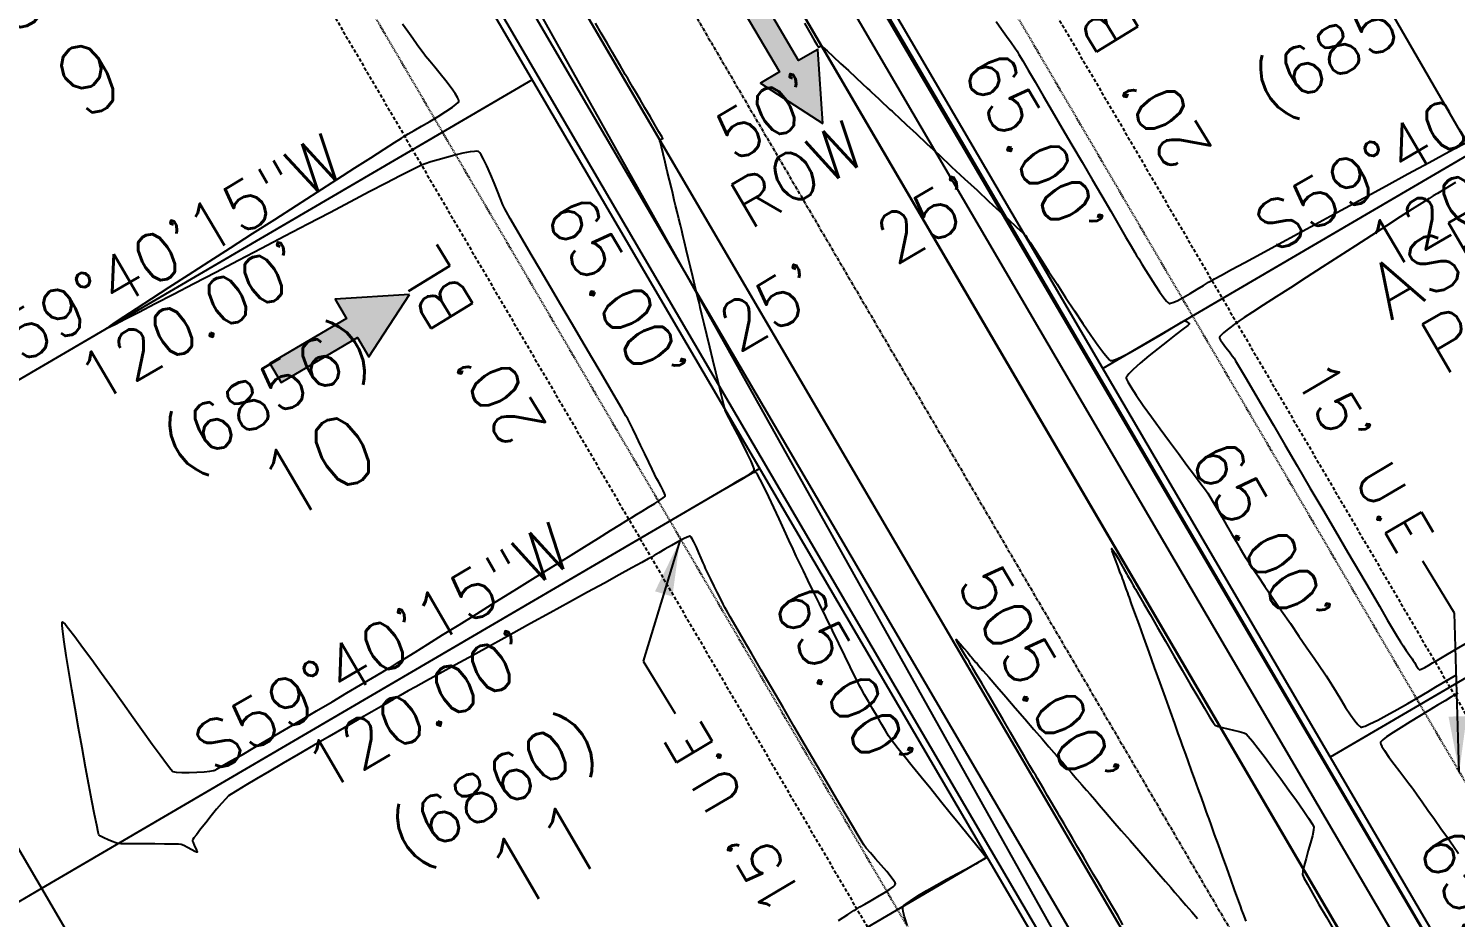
# Model space of a CAD drawing. Header units: feet. Extents: x 23 to 2149517, y -26 to 355304.
# Drawn here: x 2137632 to 2137837.8, y 340783.5 to 340911.8 of the extents above; entities that cross this region are included whole.
import ezdxf

# ---------------------------------------------------------------- set-up
doc = ezdxf.new("R2010")
doc.units = ezdxf.units.FT
doc.header["$MEASUREMENT"] = 0
for name, pattern in [('xhpc023-pt$0$CL', [0.7, 0.5, -0.05, 0.1, -0.05]), ('xhpc023-pt$0$DASHED', [0.75, 0.5, -0.25]), ('xhpc023-pt$0$HIDDEN2', [0.1875, 0.125, -0.0625])]:
    doc.linetypes.add(name, pattern=pattern)
for name, color, linetype in [('A-EC-CURLEX-MATTING', 6, 'Continuous'), ('A-EC-FLOW-ARROWS', 252, 'Continuous'), ('A-EC-TXT', 7, 'Continuous'), ('C-TOPO-MINR-N', 2, 'Continuous'), ('xhpc023-pav$0$A-PV-BC', 2, 'Continuous'), ('xhpc023-pav$0$A-SW-N', 6, 'Continuous'), ('xhpc023-pt$0$A-ADDRESS-N', 6, 'Continuous'), ('xhpc023-pt$0$A-BLDG-SETBACK', 2, 'xhpc023-pt$0$DASHED'), ('xhpc023-pt$0$V-ESMT-UTIL-N', 2, 'xhpc023-pt$0$HIDDEN2'), ('xhpc023-pt$0$V-ESMT-UTIL-TEXT-N', 2, 'Continuous'), ('xhpc023-pt$0$V-LOT-NO', 6, 'Continuous'), ('xhpc023-pt$0$V-PROP-RWAY-N', 7, 'Continuous'), ('xhpc023-pt$0$V-PROP-SUBD-N', 7, 'Continuous'), ('xhpc023-pt$0$V-ROAD-TEXT', 2, 'Continuous'), ('xhpc023-pt$0$V-RWAY-CNTR-N', 4, 'xhpc023-pt$0$CL'), ('xhpc023-pt$0$V-RWAY-CNTR-TEXT-N', 2, 'Continuous'), ('xhpc023-pt$0$V-SUBD-TEXT-N', 2, 'Continuous')]:
    doc.layers.add(name, color=color, linetype=linetype)
doc.styles.add('L100', font='simplex', dxfattribs={"height": 10})
doc.styles.add('xhpc023-pt$0$L100', font='simplex', dxfattribs={"height": 10})
doc.styles.add('xhpc023-pt$0$L60', font='simplex', dxfattribs={"height": 6})
doc.styles.add('xhpc023-pt$0$L70', font='simplex.shx', dxfattribs={"height": 7})
doc.styles.add('xhpc023-pt$0$L80', font='simplex', dxfattribs={"height": 8})
doc.dimstyles.new('xhpc023-pt$0$SCOTT', dxfattribs={"dimscale": 0, "dimtxt": 8, "dimasz": 12, "dimexe": 0.05, "dimexo": 0.05, "dimgap": 3, "dimtad": 1, "dimdec": 0, "dimrnd": 1.38778e-17, "dimzin": 0, "dimdsep": 46, "dimtxsty": 'xhpc023-pt$0$L80', "dimcen": 5, "dimclrd": 256, "dimclre": 256, "dimclrt": 256, "dimaunit": 1, "dimadec": 3, "dimazin": 0, "dimtfac": 1, "dimtdec": 0, "dimtofl": 0, "dimtmove": 2, "dimatfit": 0, "dimfxl": 0, "dimtolj": 1, "dimtzin": 0, "dimlwd": -1, "dimlwe": -1, "dimarcsym": 0})

# ---------------------------------------------------------------- blocks, each defined once
blk = doc.blocks.new('xhpc023-pav')
at = {"layer": 'xhpc023-pav$0$A-PV-BC'}
for p, q in [((2137645.8, 341081.18), (2137856.2, 340721.53)), ((2137617.84, 341075.49), (2137833.97, 340706.07))]:
    blk.add_line(p, q, dxfattribs=at)
at = {"layer": 'xhpc023-pav$0$A-SW-N'}
for p, q in [((2137863.51, 340721.92), (2137649.17, 341088.28)), ((2137866.43, 340724.84), (2137653.32, 341089.11)), ((2137826.88, 340697.39), (2137607.18, 341072.93))]:
    blk.add_line(p, q, dxfattribs=at)
at = {"layer": 'xhpc023-pav$0$A-SW-N', "flags": 128}
blk.add_lwpolyline([(2137577.45, 340534.56), (2137826.54, 340680.29), (2137831.17, 340697.98), (2137609.81, 341076.34), (2137591.42, 341081.47), (2137398.26, 340968.46)], dxfattribs=at)
blk = doc.blocks.new('ARROW')
blk.add_hatch(color=256).paths.add_polyline_path([(0, 0), (12, 6), (12, 2), (28, 2), (28, -2), (12, -2), (12, -6)])
blk.add_lwpolyline([(0, 0), (12, 6), (12, 2), (28, 2), (28, -2), (12, -2), (12, -6), (0, 0)])
blk = doc.blocks.new('xhpc023-pt')
at = {"layer": 'xhpc023-pt$0$A-BLDG-SETBACK'}
for p, q in [((2137674.67, 341094.2), (2137876.67, 340748.92)), ((2137591.41, 341058.29), (2137803.5, 340695.77))]:
    blk.add_line(p, q, dxfattribs=at)
at = {"layer": 'xhpc023-pt$0$V-ESMT-UTIL-N'}
for p, q in [((2137669.64, 341092.89), (2137878.33, 340736.18)), ((2137595.73, 341060.82), (2137810.34, 340693.98))]:
    blk.add_line(p, q, dxfattribs=at)
at = {"layer": 'xhpc023-pt$0$V-PROP-RWAY-N'}
for p, q in [((2137654.35, 341089.32), (2137867.17, 340725.56)), ((2137606.52, 341072.07), (2137825.81, 340697.24))]:
    blk.add_line(p, q, dxfattribs=at)
at = {"layer": 'xhpc023-pt$0$V-PROP-SUBD-N'}
for p, q in [((2137497.52, 341020.74), (2137666.68, 340731.59)), ((2137890.5, 340923.33), (2137786.92, 340862.73)), ((2137704.62, 340904.39), (2137601.04, 340843.8)), ((2137923.32, 340867.22), (2137819.74, 340806.63)), ((2137737.44, 340848.29), (2137633.86, 340787.69)), ((2137770.26, 340792.19), (2137666.68, 340731.59)), ((2137633.86, 340787.69), (2137507.99, 340714.05))]:
    blk.add_line(p, q, dxfattribs=at)
at = {"layer": 'xhpc023-pt$0$V-RWAY-CNTR-N'}
blk.add_line((2137610.05, 341115.54), (2137865.06, 340679.65), dxfattribs=at)
at = {"layer": 'xhpc023-pt$0$V-RWAY-CNTR-TEXT-N'}
for points in [[(2137766.12, 340898.27, 0, 4.17, 0), (2137755.33, 340891.96, 0, 0, 0), (2137733.76, 340879.34, 0, 0, 0)], [(2137719.51, 340871.01, 0, 4.17, 0), (2137730.3, 340877.32, 0, 0, 0), (2137762.67, 340896.25, 0, 0, 0)]]:
    blk.add_lwpolyline(points, format="xyseb", dxfattribs=at)
at = {"layer": 'xhpc023-pt$0$A-ADDRESS-N', "char_height": 7, "width": 77.1852, "attachment_point": 5, "rotation": 30.3291, "style": 'xhpc023-pt$0$L70'}
for s, insert in [('(6852)', (2137633.68, 340915.99)), ('(6859)', (2137824.08, 340909.27)), ('(6856)', (2137666.74, 340857.89)), ('(6860)', (2137699.57, 340801.24))]:
    blk.add_mtext(s, dxfattribs=dict(at, insert=insert))
at = {"layer": 'xhpc023-pt$0$A-BLDG-SETBACK', "char_height": 7, "attachment_point": 2, "rotation": 121.3553, "style": 'xhpc023-pt$0$L70'}
for insert in [(2137788.83, 340903.82), (2137692.86, 340863.89)]:
    blk.add_mtext("20' BL", dxfattribs=dict(at, insert=insert))
at = {"layer": 'xhpc023-pt$0$V-ESMT-UTIL-TEXT-N', "char_height": 6, "attachment_point": 5, "style": 'xhpc023-pt$0$L60'}
for insert, rotation in [((2137824.62, 340850.11), 300.534), ((2137733.71, 340797.76), 120.534)]:
    blk.add_mtext("\\A1;15' U.E", dxfattribs=dict(at, insert=insert, rotation=rotation))
at = {"layer": 'xhpc023-pt$0$V-LOT-NO', "char_height": 10, "width": 34.0116, "attachment_point": 5, "rotation": 30.3291, "style": 'xhpc023-pt$0$L100'}
for s, insert in [('9', (2137640.73, 340904.67, 574.62)), ('10', (2137673.55, 340848.57, 574.48)), ('11', (2137706.38, 340792.46, 574.5))]:
    blk.add_mtext(s, dxfattribs=dict(at, insert=insert))
at = {"layer": 'xhpc023-pt$0$V-ROAD-TEXT', "style": 'xhpc023-pt$0$L80'}
for s, p in [('ASPHALT', (2137828.43, 340869.55)), ('PAVEMENT', (2137835.92, 340861.5))]:
    blk.add_text(s, height=8, rotation=30.3292, dxfattribs=at).set_placement(p)
at = {"layer": 'xhpc023-pt$0$V-RWAY-CNTR-TEXT-N', "char_height": 7, "attachment_point": 8, "style": 'xhpc023-pt$0$L70'}
for s, insert, rotation in [("50'", (2137740.23, 340896.14), 30.4075), ('ROW', (2137744.6, 340887.69), 30.4075), ("25'", (2137763.39, 340881.3), 30.4075), ("25'", (2137740.7, 340868.61), 30.4075), (" 505.00'", (2137773.55, 340818.25), 300.3291)]:
    blk.add_mtext(s, dxfattribs=dict(at, insert=insert, rotation=rotation))
at = {"layer": 'xhpc023-pt$0$V-SUBD-TEXT-N', "char_height": 7, "style": 'xhpc023-pt$0$L70'}
for s, insert, attachment_point, rotation in [('S59°40\'15"W', (2137837.82, 340894.54), 8, 30.3291), ("65.00'", (2137780.01, 340896.45), 2, 300.3291), ("120.00'", (2137839.59, 340891.52), 2, 30.3291), ('S59°40\'15"W', (2137651.94, 340875.61), 8, 30.3291), ("65.00'", (2137719.82, 340875.63), 2, 300.3291), ("120.00'", (2137653.71, 340872.59), 2, 30.3291), ("65.00'", (2137812.84, 340840.35), 2, 300.3291), ('S59°40\'15"W', (2137684.77, 340819.5), 8, 30.3291), ("65.00'", (2137752.64, 340819.53), 2, 300.3291), ("120.00'", (2137686.53, 340816.48), 2, 30.3291), ("65.00'", (2137845.66, 340784.24), 2, 300.3291)]:
    blk.add_mtext(s, dxfattribs=dict(at, insert=insert, attachment_point=attachment_point, rotation=rotation))
at = {"layer": 'xhpc023-pt$0$V-ESMT-UTIL-TEXT-N'}
for points in [[(2137725.92, 340837.84), (2137720.65, 340820.47), (2137725.23, 340812.94)], [(2137838.35, 340804.52), (2137837.68, 340827.4), (2137833.1, 340834.93)]]:
    blk.add_leader(points, dimstyle='xhpc023-pt$0$SCOTT', override={"dimscale": 100, "dimasz": 0.08, "dimexo": 0.0625, "dimgap": 3, "dimtad": 0}, dxfattribs=at)

msp = doc.modelspace()

# ---------------------------------------------------------------- block references
at = {"layer": 'A-EC-CURLEX-MATTING'}
msp.add_blockref('xhpc023-pt', (0, 0), dxfattribs=at)

# ---------------------------------------------------------------- next in the draw order: linework, layer by layer
for points in [[(2137670.62, 340388.88, -0.020906), (2137597.86, 340483.23, -0.00681), (2137601.18, 340497.47), (2137834.97, 340634.24, -5.810571), (2137834.97, 340634.24, 0.811703), (2137866.43, 340724.84, 0.069055), (2137866.43, 340724.84), (2137654.43, 341086.23, -0.149441), (2137653.08, 341091.91, 0.824303), (2137560.97, 341116.03, -0.149441), (2137557, 341111.73), (2137389.06, 341013.48, -0.149441), (2137383.37, 341012.13, 0.824289), (2137359.25, 340920.01, -0.14935), (2137363.55, 340916.05), (2137406.28, 340843.01, -0.100424), (2137467.54, 340663.68, 0.039884), (2137488.12, 340566.52, 0.039884)], [(2137660.46, 340381.44, -0.020999), (2137590.35, 340472.58, -0.432054), (2137598.5, 340508.07), (2137827.01, 340641.75, -0.15088), (2137838.5, 340644.44, 0.784499), (2137861.31, 340715.67, -0.088743), (2137856.2, 340721.53), (2137645.8, 341081.18, -0.149441), (2137643.1, 341092.55, 0.824303), (2137569.98, 341111.7, -0.149441), (2137562.05, 341103.1), (2137394.11, 341004.84, -0.149441), (2137382.73, 341002.15, 0.824289), (2137363.58, 340929.03, -0.14935), (2137372.18, 340921.1), (2137414.92, 340848.06, -0.100424), (2137477.46, 340664.97, 0.039884), (2137497.71, 340569.37, 1.206369)], [(2137825.01, 340671.87, 0.414214), (2137833.97, 340706.07), (2137615.32, 341079.81, 0.414214), (2137587.95, 341086.97), (2137395.42, 340974.33, 0.413395), (2137388.31, 340947), (2137438.22, 340861.69, -0.086514), (2137499.82, 340696.41, 0.043454), (2137527.06, 340598.38, 0.028283), (2137550.33, 340536.9, 0.447083), (2137578.7, 340527.77), (2137825.01, 340671.87)]]:
    msp.add_lwpolyline(points, format="xyb", dxfattribs=at)
msp.add_lwpolyline([(2137823.09, 340682.91, -0.002722), (2137826.88, 340697.39), (2137613.59, 341078.8, 0.414214), (2137599.91, 341082.38), (2137407.39, 340969.75, 0.413052), (2137403.85, 340956.09), (2137453.76, 340870.78, -0.086514), (2137516.55, 340702.29, 0.043568), (2137543.42, 340605.67, 0.028398), (2137566.37, 340545, 0.447083), (2137580.56, 340540.44)], format="xyb", close=True, dxfattribs=at)
at = {"layer": 'C-TOPO-MINR-N', "color": 2, "linetype": 'Continuous', "lineweight": -3}
for points, elevation in [([(2137748.8, 340783.07), (2137750.14, 340783.93), (2137751.04, 340784.5), (2137751.44, 340784.76), (2137751.88, 340785.02), (2137752.61, 340785.43), (2137753.5, 340785.94), (2137754.47, 340786.5), (2137755.4, 340787.06), (2137756.21, 340787.58), (2137756.69, 340787.94), (2137756.92, 340788.15), (2137757, 340788.27), (2137757.01, 340788.31), (2137757.01, 340788.36), (2137756.97, 340788.5), (2137756.8, 340788.8), (2137756.42, 340789.33), (2137755.76, 340790.15), (2137754.98, 340791.06), (2137754.17, 340791.98), (2137753.42, 340792.83), (2137752.82, 340793.52), (2137752.46, 340793.97), (2137752.21, 340794.38), (2137751.65, 340795.33), (2137750.82, 340796.73), (2137749.76, 340798.52), (2137748.51, 340800.64), (2137747.12, 340803.03), (2137745.61, 340805.61), (2137744.02, 340808.32), (2137742.39, 340811.1), (2137740.77, 340813.88), (2137739.19, 340816.59), (2137737.68, 340819.17), (2137736.29, 340821.56), (2137735.06, 340823.68), (2137734.01, 340825.47), (2137733.2, 340826.87), (2137732.65, 340827.82), (2137732.42, 340828.23), (2137732.18, 340828.69), (2137731.82, 340829.43), (2137731.37, 340830.34), (2137730.89, 340831.33), (2137730.41, 340832.32), (2137729.98, 340833.2), (2137729.65, 340833.88), (2137729.47, 340834.27), (2137729.29, 340834.67), (2137729.01, 340835.33), (2137728.68, 340836.13), (2137728.32, 340836.95), (2137727.96, 340837.7), (2137727.71, 340838.16), (2137727.55, 340838.39), (2137727.46, 340838.48), (2137727.42, 340838.5), (2137727.39, 340838.5), (2137727.27, 340838.48), (2137726.99, 340838.38), (2137726.47, 340838.13), (2137725.65, 340837.7), (2137724.73, 340837.18), (2137723.78, 340836.64), (2137722.91, 340836.13), (2137722.21, 340835.71), (2137721.77, 340835.46), (2137721.36, 340835.24), (2137720.42, 340834.72), (2137719, 340833.94), (2137717.19, 340832.95), (2137715.04, 340831.76), (2137712.62, 340830.43), (2137710, 340828.99), (2137707.23, 340827.47), (2137704.39, 340825.91), (2137701.53, 340824.34), (2137698.74, 340822.8), (2137696.06, 340821.32), (2137693.56, 340819.95), (2137691.32, 340818.71), (2137689.39, 340817.65), (2137687.85, 340816.8), (2137686.74, 340816.19), (2137686.15, 340815.86), (2137685.57, 340815.52), (2137684.56, 340814.94), (2137683.18, 340814.15), (2137681.51, 340813.19), (2137679.61, 340812.09), (2137677.52, 340810.88), (2137675.33, 340809.61), (2137673.08, 340808.31), (2137670.85, 340807.01), (2137668.7, 340805.75), (2137666.68, 340804.57), (2137664.85, 340803.5), (2137663.3, 340802.57), (2137662.06, 340801.83), (2137661.21, 340801.3), (2137660.82, 340801.03), (2137660.42, 340800.63), (2137659.83, 340799.96), (2137659.11, 340799.11), (2137658.32, 340798.14), (2137657.53, 340797.15), (2137656.8, 340796.23), (2137656.19, 340795.44), (2137655.84, 340794.97), (2137655.68, 340794.74), (2137655.63, 340794.65), (2137655.62, 340794.63), (2137655.62, 340794.6), (2137655.64, 340794.51), (2137655.71, 340794.3), (2137655.87, 340793.95), (2137656.08, 340793.49), (2137656.23, 340793.16), (2137656.29, 340792.99), (2137656.3, 340792.93), (2137656.3, 340792.91), (2137656.28, 340792.91), (2137656.2, 340792.93), (2137655.98, 340793.04), (2137655.55, 340793.26), (2137654.93, 340793.6), (2137654.36, 340793.9), (2137654.01, 340794.05), (2137653.62, 340794.08), (2137652.77, 340794.09), (2137651.59, 340794.09), (2137650.2, 340794.1), (2137648.75, 340794.1), (2137647.36, 340794.1), (2137646.17, 340794.11), (2137645.3, 340794.13), (2137644.9, 340794.15), (2137644.57, 340794.26), (2137644.05, 340794.46), (2137643.44, 340794.71), (2137642.85, 340794.99), (2137642.37, 340795.24), (2137642.12, 340795.43), (2137642.02, 340795.82), (2137641.81, 340796.82), (2137641.5, 340798.35), (2137641.13, 340800.32), (2137640.69, 340802.63), (2137640.21, 340805.21), (2137639.71, 340807.97), (2137639.2, 340810.81), (2137638.7, 340813.65), (2137638.23, 340816.4), (2137637.79, 340818.98), (2137637.42, 340821.29), (2137637.12, 340823.25), (2137636.92, 340824.77), (2137636.83, 340825.61), (2137636.82, 340826), (2137636.84, 340826.12), (2137636.86, 340826.14), (2137636.88, 340826.14), (2137636.99, 340826.07), (2137637.24, 340825.8), (2137637.76, 340825.18), (2137638.66, 340824.02), (2137639.78, 340822.5), (2137641.09, 340820.72), (2137642.52, 340818.73), (2137644.02, 340816.63), (2137645.56, 340814.48), (2137647.07, 340812.36), (2137648.5, 340810.34), (2137649.81, 340808.51), (2137650.95, 340806.95), (2137651.86, 340805.71), (2137652.49, 340804.89), (2137652.79, 340804.56), (2137653.28, 340804.46), (2137654.1, 340804.42), (2137655.14, 340804.42), (2137656.25, 340804.46), (2137657.3, 340804.52), (2137658.15, 340804.61), (2137658.67, 340804.7), (2137658.67, 340804.7), (2137658.71, 340804.71), (2137658.85, 340804.77), (2137659.2, 340804.96), (2137659.92, 340805.36), (2137661.18, 340806.08), (2137662.77, 340806.99), (2137664.63, 340808.08), (2137666.71, 340809.29), (2137668.92, 340810.59), (2137671.21, 340811.94), (2137673.52, 340813.3), (2137675.77, 340814.63), (2137677.91, 340815.89), (2137679.87, 340817.05), (2137681.58, 340818.07), (2137682.99, 340818.9), (2137684.02, 340819.52), (2137684.61, 340819.87), (2137685.19, 340820.22), (2137686.25, 340820.88), (2137687.73, 340821.8), (2137689.57, 340822.94), (2137691.71, 340824.27), (2137694.09, 340825.74), (2137696.64, 340827.33), (2137699.31, 340828.99), (2137702.02, 340830.67), (2137704.73, 340832.36), (2137707.36, 340833.99), (2137709.86, 340835.55), (2137712.16, 340836.98), (2137714.2, 340838.25), (2137715.93, 340839.32), (2137717.27, 340840.16), (2137718.16, 340840.72), (2137718.56, 340840.96), (2137718.98, 340841.22), (2137719.66, 340841.63), (2137720.51, 340842.13), (2137721.42, 340842.69), (2137722.3, 340843.23), (2137723.06, 340843.72), (2137723.51, 340844.03), (2137723.73, 340844.2), (2137723.8, 340844.28), (2137723.82, 340844.31), (2137723.82, 340844.34), (2137723.81, 340844.45), (2137723.72, 340844.68), (2137723.54, 340845.09), (2137723.23, 340845.69), (2137722.89, 340846.3), (2137722.6, 340846.81), (2137722.43, 340847.13), (2137722.26, 340847.48), (2137721.91, 340848.21), (2137721.43, 340849.21), (2137720.87, 340850.4), (2137720.26, 340851.66), (2137719.66, 340852.89), (2137719.13, 340854), (2137718.69, 340854.88), (2137718.41, 340855.44), (2137718.15, 340855.9), (2137717.59, 340856.86), (2137716.78, 340858.24), (2137715.76, 340859.99), (2137714.56, 340862.04), (2137713.22, 340864.32), (2137711.78, 340866.77), (2137710.29, 340869.32), (2137708.77, 340871.9), (2137707.28, 340874.44), (2137705.84, 340876.89), (2137704.5, 340879.17), (2137703.3, 340881.22), (2137702.28, 340882.97), (2137701.47, 340884.36), (2137700.92, 340885.31), (2137700.66, 340885.77), (2137700.41, 340886.32), (2137700.05, 340887.2), (2137699.61, 340888.3), (2137699.12, 340889.52), (2137698.6, 340890.77), (2137698.09, 340891.95), (2137697.62, 340892.94), (2137697.28, 340893.55), (2137697.07, 340893.86), (2137696.95, 340893.98), (2137696.89, 340894.02), (2137696.83, 340894.04), (2137696.66, 340894.06), (2137696.3, 340894.05), (2137695.66, 340893.97), (2137694.64, 340893.77), (2137693.48, 340893.49), (2137692.26, 340893.17), (2137691.08, 340892.83), (2137690.03, 340892.52), (2137689.19, 340892.25), (2137688.66, 340892.07), (2137688.18, 340891.84), (2137687.13, 340891.31), (2137685.56, 340890.5), (2137683.54, 340889.45), (2137681.13, 340888.19), (2137678.41, 340886.76), (2137675.42, 340885.2), (2137672.25, 340883.54), (2137668.95, 340881.81), (2137665.6, 340880.05), (2137662.25, 340878.3), (2137658.98, 340876.58), (2137655.84, 340874.94), (2137652.9, 340873.41), (2137650.24, 340872.03), (2137647.91, 340870.82), (2137645.98, 340869.83), (2137644.51, 340869.08), (2137643.72, 340868.69), (2137643.37, 340868.53), (2137643.25, 340868.49), (2137643.24, 340868.49), (2137643.25, 340868.5), (2137643.34, 340868.57), (2137643.65, 340868.8), (2137644.38, 340869.3), (2137645.75, 340870.2), (2137647.56, 340871.39), (2137649.76, 340872.82), (2137652.27, 340874.45), (2137655.05, 340876.24), (2137658.02, 340878.16), (2137661.12, 340880.15), (2137664.29, 340882.2), (2137667.48, 340884.24), (2137670.61, 340886.25), (2137673.62, 340888.18), (2137676.45, 340890), (2137679.05, 340891.66), (2137681.34, 340893.12), (2137683.26, 340894.35), (2137684.76, 340895.31), (2137685.76, 340895.95), (2137686.21, 340896.24), (2137686.75, 340896.57), (2137687.6, 340897.06), (2137688.67, 340897.68), (2137689.85, 340898.37), (2137691.06, 340899.09), (2137692.18, 340899.8), (2137693.12, 340900.43), (2137693.67, 340900.86), (2137693.93, 340901.11), (2137694.03, 340901.25), (2137694.04, 340901.3), (2137694.05, 340901.36), (2137694.01, 340901.52), (2137693.87, 340901.83), (2137693.53, 340902.39), (2137692.92, 340903.24), (2137692.18, 340904.21), (2137691.37, 340905.22), (2137690.57, 340906.21), (2137689.84, 340907.09), (2137689.26, 340907.79), (2137688.9, 340908.25), (2137688.57, 340908.71), (2137688.05, 340909.44), (2137687.4, 340910.34), (2137686.67, 340911.37), (2137685.92, 340912.43)], 574), ([(2137758.73, 340782.39), (2137758.34, 340783.58), (2137758.14, 340784.34), (2137758.08, 340784.76), (2137758.08, 340784.95), (2137758.1, 340785.02), (2137758.13, 340785.08), (2137758.25, 340785.21), (2137758.56, 340785.47), (2137759.19, 340785.92), (2137760.26, 340786.6), (2137761.56, 340787.37), (2137762.99, 340788.19), (2137764.46, 340789.01), (2137765.88, 340789.78), (2137767.16, 340790.47), (2137768.19, 340791.03), (2137768.9, 340791.4), (2137769.17, 340791.55), (2137769.37, 340791.66), (2137769.68, 340791.84), (2137769.96, 340792.02), (2137770.1, 340792.14), (2137769.91, 340792.39), (2137769.38, 340793.06), (2137768.56, 340794.07), (2137767.52, 340795.37), (2137766.29, 340796.88), (2137764.94, 340798.54), (2137763.53, 340800.28), (2137762.11, 340802.04), (2137760.73, 340803.74), (2137759.45, 340805.32), (2137758.33, 340806.72), (2137757.41, 340807.85), (2137756.77, 340808.67), (2137756.44, 340809.1), (2137756.44, 340809.1), (2137756.39, 340809.17), (2137756.27, 340809.36), (2137756.04, 340809.73), (2137755.65, 340810.37), (2137755.07, 340811.34), (2137754.43, 340812.43), (2137753.78, 340813.56), (2137753.14, 340814.66), (2137752.58, 340815.64), (2137752.14, 340816.43), (2137751.85, 340816.94), (2137751.6, 340817.44), (2137751.14, 340818.37), (2137750.5, 340819.66), (2137749.73, 340821.24), (2137748.86, 340823.02), (2137747.93, 340824.92), (2137746.98, 340826.87), (2137746.05, 340828.78), (2137745.18, 340830.58), (2137744.39, 340832.18), (2137743.75, 340833.52), (2137743.27, 340834.5), (2137743, 340835.05), (2137742.72, 340835.65), (2137742.26, 340836.64), (2137741.67, 340837.93), (2137740.98, 340839.42), (2137740.24, 340841.03), (2137739.48, 340842.65), (2137738.75, 340844.2), (2137738.08, 340845.58), (2137737.52, 340846.69), (2137737.17, 340847.32), (2137736.99, 340847.62), (2137736.9, 340847.72), (2137736.87, 340847.74), (2137736.82, 340847.74), (2137736.68, 340847.72), (2137736.35, 340847.59), (2137735.77, 340847.3), (2137734.88, 340846.81), (2137733.95, 340846.26), (2137733.12, 340845.76), (2137732.61, 340845.45), (2137732.36, 340845.31), (2137732.28, 340845.27), (2137732.27, 340845.27), (2137732.28, 340845.28), (2137732.35, 340845.33), (2137732.59, 340845.47), (2137733.1, 340845.76), (2137733.94, 340846.23), (2137734.87, 340846.77), (2137735.73, 340847.3), (2137736.27, 340847.67), (2137736.55, 340847.9), (2137736.65, 340848.02), (2137736.67, 340848.06), (2137736.67, 340848.11), (2137736.64, 340848.26), (2137736.51, 340848.63), (2137736.2, 340849.33), (2137735.65, 340850.48), (2137734.99, 340851.8), (2137734.28, 340853.17), (2137733.61, 340854.45), (2137733.04, 340855.53), (2137732.64, 340856.27), (2137732.49, 340856.55), (2137732.46, 340856.67), (2137732.44, 340856.79), (2137732.37, 340857.07), (2137732.18, 340857.84), (2137731.9, 340859.01), (2137731.54, 340860.48), (2137731.13, 340862.17), (2137730.7, 340863.97), (2137730.26, 340865.8), (2137729.83, 340867.57), (2137729.44, 340869.17), (2137729.12, 340870.52), (2137728.87, 340871.52), (2137728.74, 340872.09), (2137728.6, 340872.65), (2137728.39, 340873.55), (2137728.11, 340874.68), (2137727.8, 340875.97), (2137727.47, 340877.33), (2137727.15, 340878.67), (2137726.85, 340879.91), (2137726.59, 340880.96), (2137726.4, 340881.74), (2137726.3, 340882.16), (2137726.19, 340882.64), (2137726, 340883.4), (2137725.78, 340884.33), (2137725.54, 340885.31), (2137725.32, 340886.24), (2137725.13, 340887), (2137725.02, 340887.48), (2137724.9, 340887.95), (2137724.7, 340888.8), (2137724.43, 340889.92), (2137724.12, 340891.19), (2137723.8, 340892.49), (2137723.51, 340893.71), (2137723.26, 340894.72), (2137723.12, 340895.31), (2137723.06, 340895.58), (2137723.04, 340895.67), (2137723.04, 340895.68), (2137723.04, 340895.69), (2137723.08, 340895.71), (2137723.16, 340895.76), (2137723.23, 340895.8), (2137723.35, 340895.86), (2137723.46, 340895.93), (2137723.31, 340896.19), (2137722.91, 340896.88), (2137722.32, 340897.88), (2137721.63, 340899.07), (2137720.89, 340900.34), (2137720.18, 340901.55), (2137719.56, 340902.59), (2137719.12, 340903.35), (2137718.92, 340903.7), (2137718.72, 340904.03), (2137718.41, 340904.56), (2137718.06, 340905.15), (2137717.75, 340905.68), (2137717.56, 340906.01), (2137717.36, 340906.37), (2137716.89, 340907.17), (2137716.23, 340908.3), (2137715.44, 340909.65), (2137714.59, 340911.1), (2137713.74, 340912.55)], 573), ([(2137743.89, 340912.53), (2137744.67, 340911.19), (2137745.32, 340910.09), (2137745.69, 340909.46), (2137745.86, 340909.17), (2137745.91, 340909.08), (2137745.92, 340909.07), (2137745.93, 340909.07), (2137745.96, 340909.09), (2137746.04, 340909.14), (2137746.12, 340909.18), (2137746.23, 340909.25), (2137746.34, 340909.32), (2137746.57, 340909.11), (2137747.18, 340908.54), (2137748.06, 340907.72), (2137749.12, 340906.74), (2137750.24, 340905.7), (2137751.32, 340904.69), (2137752.26, 340903.82), (2137752.96, 340903.16), (2137753.31, 340902.84), (2137753.6, 340902.57), (2137754.06, 340902.14), (2137754.62, 340901.62), (2137755.22, 340901.06), (2137755.78, 340900.54), (2137756.23, 340900.11), (2137756.53, 340899.84), (2137756.84, 340899.55), (2137757.56, 340898.88), (2137758.64, 340897.88), (2137760, 340896.61), (2137761.57, 340895.15), (2137763.31, 340893.53), (2137765.13, 340891.84), (2137766.98, 340890.11), (2137768.8, 340888.43), (2137770.51, 340886.83), (2137772.06, 340885.39), (2137773.38, 340884.17), (2137774.4, 340883.22), (2137775.06, 340882.6), (2137775.31, 340882.37), (2137775.41, 340882.28), (2137775.56, 340882.14), (2137775.64, 340882.06), (2137775.73, 340881.98), (2137775.82, 340881.9), (2137775.99, 340881.64), (2137776.45, 340880.91), (2137777.16, 340879.79), (2137778.08, 340878.36), (2137779.15, 340876.69), (2137780.33, 340874.87), (2137781.57, 340872.96), (2137782.83, 340871.06), (2137784.06, 340869.22), (2137785.21, 340867.54), (2137786.23, 340866.08), (2137787.08, 340864.93), (2137787.6, 340864.29), (2137787.89, 340863.98), (2137788.02, 340863.88), (2137788.07, 340863.86), (2137788.14, 340863.85), (2137788.34, 340863.88), (2137788.77, 340864.02), (2137789.56, 340864.37), (2137790.8, 340865), (2137792.22, 340865.79), (2137793.73, 340866.66), (2137795.22, 340867.53), (2137796.57, 340868.34), (2137797.67, 340869.01), (2137798.31, 340869.4), (2137798.6, 340869.57), (2137798.7, 340869.63), (2137798.72, 340869.63), (2137798.74, 340869.63), (2137798.83, 340869.59), (2137799.01, 340869.48), (2137799.26, 340869.3), (2137799.43, 340869.14), (2137799.18, 340868.93), (2137798.49, 340868.4), (2137797.48, 340867.62), (2137796.26, 340866.67), (2137794.92, 340865.61), (2137793.58, 340864.53), (2137792.34, 340863.49), (2137791.31, 340862.57), (2137790.71, 340861.97), (2137790.43, 340861.62), (2137790.33, 340861.45), (2137790.31, 340861.38), (2137790.31, 340861.33), (2137790.36, 340861.16), (2137790.55, 340860.78), (2137790.98, 340860.05), (2137791.76, 340858.85), (2137792.77, 340857.39), (2137793.95, 340855.75), (2137795.22, 340853.99), (2137796.54, 340852.19), (2137797.85, 340850.43), (2137799.08, 340848.78), (2137800.18, 340847.31), (2137801.09, 340846.09), (2137801.74, 340845.21), (2137802.08, 340844.73), (2137802.38, 340844.23), (2137802.85, 340843.45), (2137803.43, 340842.45), (2137804.1, 340841.3), (2137804.8, 340840.09), (2137805.5, 340838.87), (2137806.16, 340837.73), (2137806.75, 340836.72), (2137807.21, 340835.94), (2137807.51, 340835.44), (2137807.84, 340834.95), (2137808.45, 340834.04), (2137809.29, 340832.79), (2137810.32, 340831.28), (2137811.48, 340829.58), (2137812.72, 340827.77), (2137813.99, 340825.92), (2137815.22, 340824.11), (2137816.38, 340822.42), (2137817.41, 340820.92), (2137818.25, 340819.69), (2137818.86, 340818.81), (2137819.17, 340818.35), (2137819.49, 340817.84), (2137819.98, 340817.05), (2137820.58, 340816.05), (2137821.26, 340814.94), (2137821.96, 340813.81), (2137822.65, 340812.76), (2137823.28, 340811.87), (2137823.72, 340811.35), (2137823.98, 340811.09), (2137824.12, 340811), (2137824.19, 340810.97), (2137824.24, 340810.97), (2137824.41, 340810.99), (2137824.77, 340811.12), (2137825.46, 340811.42), (2137826.59, 340811.98), (2137827.93, 340812.7), (2137829.4, 340813.52), (2137830.92, 340814.39), (2137832.42, 340815.26), (2137833.8, 340816.07), (2137834.99, 340816.77), (2137835.91, 340817.31), (2137836.47, 340817.64), (2137837.03, 340817.96), (2137837.95, 340818.5)], 573), ([(2137771.56, 340912.79), (2137772.33, 340911.71), (2137773.06, 340910.67), (2137773.72, 340909.74), (2137774.24, 340908.99), (2137774.57, 340908.49), (2137774.84, 340908.05), (2137775.39, 340907.12), (2137776.18, 340905.77), (2137777.18, 340904.07), (2137778.35, 340902.07), (2137779.65, 340899.85), (2137781.04, 340897.47), (2137782.48, 340894.99), (2137783.95, 340892.48), (2137785.39, 340890), (2137786.78, 340887.62), (2137788.08, 340885.4), (2137789.24, 340883.41), (2137790.23, 340881.71), (2137791.02, 340880.37), (2137791.56, 340879.45), (2137791.81, 340879.02), (2137792.11, 340878.54), (2137792.57, 340877.79), (2137793.15, 340876.85), (2137793.8, 340875.81), (2137794.47, 340874.75), (2137795.13, 340873.77), (2137795.72, 340872.94), (2137796.11, 340872.45), (2137796.34, 340872.22), (2137796.46, 340872.13), (2137796.51, 340872.11), (2137796.57, 340872.1), (2137796.72, 340872.13), (2137797.05, 340872.23), (2137797.64, 340872.5), (2137798.53, 340872.98), (2137799.53, 340873.55), (2137800.53, 340874.15), (2137801.44, 340874.71), (2137802.18, 340875.17), (2137802.65, 340875.44), (2137803.07, 340875.67), (2137804.05, 340876.2), (2137805.52, 340877), (2137807.43, 340878.03), (2137809.71, 340879.27), (2137812.3, 340880.67), (2137815.14, 340882.21), (2137818.17, 340883.85), (2137821.33, 340885.56), (2137824.56, 340887.31), (2137827.79, 340889.06), (2137830.96, 340890.79), (2137834.02, 340892.44), (2137836.9, 340894.01), (2137839.54, 340895.44)], 574), ([(2137837.81, 340889.54), (2137836.3, 340888.64), (2137835.21, 340887.99), (2137834.59, 340887.62), (2137834.01, 340887.25), (2137832.98, 340886.6), (2137831.57, 340885.7), (2137829.85, 340884.59), (2137827.87, 340883.32), (2137825.69, 340881.92), (2137823.38, 340880.43), (2137821, 340878.89), (2137818.6, 340877.35), (2137816.25, 340875.83), (2137814.01, 340874.38), (2137811.93, 340873.04), (2137810.09, 340871.85), (2137808.54, 340870.84), (2137807.33, 340870.06), (2137806.54, 340869.55), (2137806.23, 340869.33), (2137805.93, 340869.11), (2137805.44, 340868.74), (2137804.87, 340868.3), (2137804.33, 340867.86), (2137803.99, 340867.54), (2137803.82, 340867.36), (2137803.76, 340867.26), (2137803.75, 340867.23), (2137803.75, 340867.19), (2137803.79, 340867.08), (2137803.93, 340866.83), (2137804.22, 340866.4), (2137804.7, 340865.76), (2137805.2, 340865.12), (2137805.62, 340864.57), (2137805.87, 340864.22), (2137806.1, 340863.84), (2137806.66, 340862.88), (2137807.53, 340861.4), (2137808.66, 340859.47), (2137810.01, 340857.16), (2137811.54, 340854.54), (2137813.21, 340851.68), (2137814.99, 340848.65), (2137816.82, 340845.52), (2137818.67, 340842.35), (2137820.5, 340839.22), (2137822.27, 340836.18), (2137823.95, 340833.33), (2137825.48, 340830.71), (2137826.83, 340828.4), (2137827.96, 340826.47), (2137828.82, 340824.99), (2137829.39, 340824.02), (2137829.62, 340823.64), (2137829.86, 340823.28), (2137830.25, 340822.69), (2137830.72, 340822.01), (2137831.18, 340821.34), (2137831.54, 340820.82), (2137831.72, 340820.56), (2137831.89, 340820.28), (2137832.16, 340819.84), (2137832.43, 340819.42), (2137832.62, 340819.23), (2137832.88, 340819.32), (2137833.39, 340819.58), (2137833.98, 340819.92), (2137834.51, 340820.24), (2137834.84, 340820.43), (2137835.21, 340820.64), (2137836.2, 340821.22), (2137837.74, 340822.13), (2137839.78, 340823.32)], 574), ([(2137807.6, 340782.98), (2137807.23, 340783.97), (2137807.01, 340784.56), (2137806.79, 340785.17), (2137806.42, 340786.18), (2137805.95, 340787.49), (2137805.4, 340789.01), (2137804.81, 340790.66), (2137804.2, 340792.35), (2137803.61, 340793.98), (2137803.07, 340795.49), (2137802.61, 340796.76), (2137802.27, 340797.73), (2137802.06, 340798.3), (2137801.86, 340798.85), (2137801.55, 340799.71), (2137801.16, 340800.81), (2137800.71, 340802.06), (2137800.23, 340803.39), (2137799.75, 340804.72), (2137799.3, 340805.97), (2137798.91, 340807.07), (2137798.59, 340807.93), (2137798.4, 340808.48), (2137798.2, 340809.02), (2137797.83, 340810.05), (2137797.32, 340811.48), (2137796.69, 340813.24), (2137795.97, 340815.23), (2137795.2, 340817.38), (2137794.4, 340819.59), (2137793.61, 340821.79), (2137792.85, 340823.9), (2137792.16, 340825.82), (2137791.56, 340827.48), (2137791.09, 340828.78), (2137790.78, 340829.66), (2137790.65, 340830.01), (2137790.53, 340830.35), (2137790.33, 340830.9), (2137790.11, 340831.52), (2137789.91, 340832.07), (2137789.78, 340832.41), (2137789.66, 340832.75), (2137789.41, 340833.39), (2137789.09, 340834.22), (2137788.76, 340835.1), (2137788.47, 340835.9), (2137788.31, 340836.39), (2137788.24, 340836.62), (2137788.23, 340836.7), (2137788.23, 340836.72), (2137788.25, 340836.71), (2137788.3, 340836.65), (2137788.44, 340836.45), (2137788.71, 340836.01), (2137789.13, 340835.28), (2137789.59, 340834.47), (2137790.02, 340833.71), (2137790.35, 340833.12), (2137790.51, 340832.83), (2137790.65, 340832.6), (2137790.87, 340832.22), (2137791.12, 340831.79), (2137791.34, 340831.42), (2137791.47, 340831.18), (2137791.66, 340830.85), (2137792.14, 340830.03), (2137792.85, 340828.78), (2137793.76, 340827.2), (2137794.82, 340825.36), (2137795.97, 340823.36), (2137797.18, 340821.27), (2137798.39, 340819.18), (2137799.56, 340817.17), (2137800.65, 340815.32), (2137801.59, 340813.72), (2137802.35, 340812.46), (2137802.88, 340811.61), (2137803.13, 340811.26), (2137803.5, 340811.09), (2137804.14, 340810.91), (2137804.95, 340810.72), (2137805.8, 340810.52), (2137806.61, 340810.33), (2137807.26, 340810.16), (2137807.63, 340810), (2137807.92, 340809.68), (2137808.51, 340808.95), (2137809.34, 340807.88), (2137810.34, 340806.56), (2137811.45, 340805.06), (2137812.62, 340803.48), (2137813.79, 340801.88), (2137814.88, 340800.36), (2137815.85, 340798.98), (2137816.63, 340797.84), (2137817.16, 340797.01), (2137817.38, 340796.58), (2137817.35, 340796.08), (2137817.18, 340795.27), (2137816.91, 340794.25), (2137816.58, 340793.14), (2137816.26, 340792.02), (2137815.98, 340791), (2137815.8, 340790.19), (2137815.76, 340789.68), (2137815.95, 340789.23), (2137816.44, 340788.31), (2137817.18, 340787), (2137818.12, 340785.37), (2137819.2, 340783.52), (2137820.38, 340781.51)], 572), ([(2137789.85, 340782.45), (2137789.09, 340783.76), (2137788.38, 340784.98), (2137787.76, 340786.03), (2137787.28, 340786.84), (2137786.99, 340787.35), (2137786.69, 340787.86), (2137786.21, 340788.67), (2137785.6, 340789.72), (2137784.89, 340790.93), (2137784.13, 340792.24), (2137783.35, 340793.57), (2137782.6, 340794.85), (2137781.92, 340796.02), (2137781.34, 340797), (2137780.92, 340797.72), (2137780.69, 340798.12), (2137780.43, 340798.57), (2137780.02, 340799.26), (2137779.52, 340800.11), (2137778.98, 340801.05), (2137778.43, 340801.99), (2137777.93, 340802.84), (2137777.52, 340803.53), (2137777.27, 340803.97), (2137776.99, 340804.44), (2137776.43, 340805.4), (2137775.65, 340806.74), (2137774.69, 340808.37), (2137773.63, 340810.19), (2137772.52, 340812.09), (2137771.42, 340813.97), (2137770.38, 340815.74), (2137769.47, 340817.3), (2137768.74, 340818.55), (2137768.25, 340819.38), (2137768.07, 340819.7), (2137767.96, 340819.88), (2137767.8, 340820.15), (2137767.64, 340820.42), (2137767.54, 340820.6), (2137767.38, 340820.85), (2137767.04, 340821.41), (2137766.61, 340822.12), (2137766.2, 340822.81), (2137765.94, 340823.27), (2137765.82, 340823.49), (2137765.79, 340823.57), (2137765.79, 340823.59), (2137765.81, 340823.59), (2137765.87, 340823.53), (2137766.04, 340823.36), (2137766.38, 340822.98), (2137766.89, 340822.38), (2137767.4, 340821.77), (2137767.8, 340821.27), (2137768, 340821.04), (2137768.15, 340820.86), (2137768.39, 340820.58), (2137768.64, 340820.3), (2137768.79, 340820.13), (2137769.02, 340819.85), (2137769.63, 340819.16), (2137770.53, 340818.12), (2137771.65, 340816.81), (2137772.94, 340815.33), (2137774.3, 340813.75), (2137775.68, 340812.16), (2137777, 340810.64), (2137778.19, 340809.26), (2137779.17, 340808.12), (2137779.89, 340807.3), (2137780.25, 340806.87), (2137780.59, 340806.48), (2137781.1, 340805.89), (2137781.75, 340805.15), (2137782.47, 340804.31), (2137783.21, 340803.45), (2137783.93, 340802.62), (2137784.57, 340801.88), (2137785.09, 340801.28), (2137785.43, 340800.89), (2137785.77, 340800.5), (2137786.42, 340799.74), (2137787.32, 340798.71), (2137788.4, 340797.46), (2137789.6, 340796.07), (2137790.86, 340794.61), (2137792.13, 340793.14), (2137793.34, 340791.75), (2137794.42, 340790.49), (2137795.33, 340789.45), (2137795.99, 340788.68), (2137796.36, 340788.26), (2137796.74, 340787.82), (2137797.34, 340787.12), (2137798.09, 340786.25), (2137798.93, 340785.28), (2137799.79, 340784.3), (2137800.59, 340783.36)], 572), ([(2137838.16, 340815.88), (2137837.67, 340815.59), (2137837.15, 340815.27), (2137836.31, 340814.77), (2137835.22, 340814.13), (2137833.96, 340813.38), (2137832.61, 340812.57), (2137831.25, 340811.74), (2137829.96, 340810.93), (2137828.81, 340810.18), (2137827.88, 340809.54), (2137827.35, 340809.13), (2137827.1, 340808.9), (2137827.01, 340808.79), (2137827, 340808.75), (2137826.99, 340808.69), (2137827.03, 340808.52), (2137827.19, 340808.18), (2137827.55, 340807.57), (2137828.19, 340806.64), (2137828.96, 340805.61), (2137829.76, 340804.57), (2137830.5, 340803.62), (2137831.1, 340802.85), (2137831.47, 340802.36), (2137831.77, 340801.94), (2137832.29, 340801.19), (2137833, 340800.19), (2137833.84, 340799), (2137834.76, 340797.69), (2137835.71, 340796.34), (2137836.64, 340795.02), (2137837.5, 340793.79), (2137838.23, 340792.73)], 573)]:
    msp.add_lwpolyline(points, dxfattribs=dict(at, elevation=elevation))

# ---------------------------------------------------------------- next in the draw order: block references
msp.add_blockref('xhpc023-pav', (0, 0))
at = {"layer": 'A-EC-FLOW-ARROWS', "yscale": 0.8, "zscale": 0.8}
for p, xscale, rotation in [((2137746.55, 340898.06), -0.8, 300.4537439290262), ((2137686.91, 340873.42), -0.7999999999999997, 30.40938343690417)]:
    msp.add_blockref('ARROW', p, dxfattribs=dict(at, xscale=xscale, rotation=rotation))

# ---------------------------------------------------------------- next in the draw order: texts
at = {"layer": 'A-EC-TXT', "insert": (2137823.97, 340930.12, 568), "char_height": 8, "attachment_point": 1, "rotation": 30.3291, "style": 'L100', "bg_fill": 3, "box_fill_scale": 1.5, "bg_fill_color": 256, "bg_fill_transparency": 0}
msp.add_mtext_dynamic_manual_height_columns("\\pi15.125;{\\fArial|b0|i0|c0|p34;INSTALL CURLEX \\P\\pi1.9713;MATTING FROM BACK \\P\\pi18.7;OF CURB TO 10' \\P\\pi30.356;WIDTH MIN.}", width=122.9221, gutter_width=20, heights=[0], dxfattribs=at)

# ---------------------------------------------------------------- next in the draw order: linework, layer by layer
at = {"layer": 'A-EC-TXT', "elevation": 568}
msp.add_lwpolyline([(2137846.72, 340882.72), (2137818.5, 340931.58), (2137928.47, 340995.07), (2137956.68, 340946.21)], close=True, dxfattribs=at)

doc.saveas('drawing.dxf')
